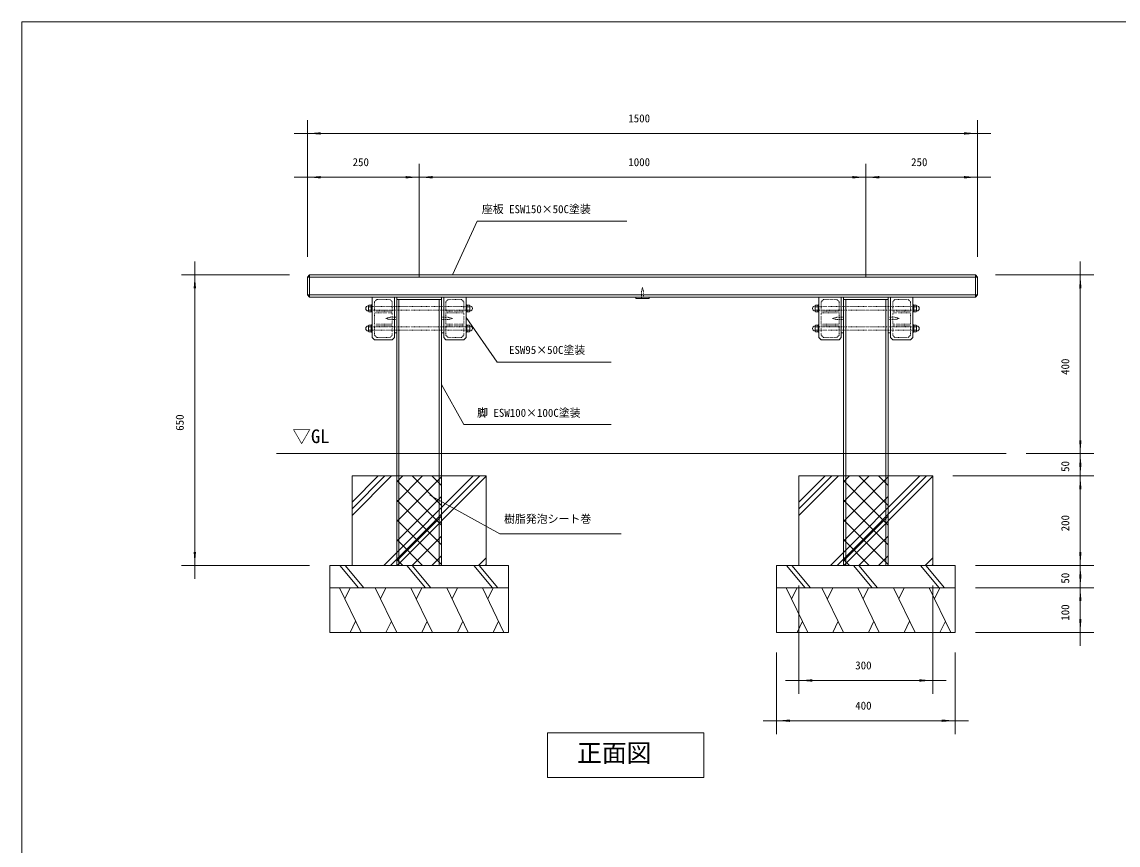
# Model space of a CAD drawing. Units: millimetres, scale not verified. Extents: x -2925 to 2925, y -2062 to 2062.
# Drawn here: x -2925 to -472, y 221 to 2062 of the extents above; entities that cross this region are included whole.
import ezdxf
from ezdxf.enums import TextEntityAlignment as Align

# ---------------------------------------------------------------- set-up
doc = ezdxf.new("R2010")
doc.units = ezdxf.units.MM
doc.header["$LTSCALE"] = 10
doc.linetypes.add('USER5', pattern=[0.208282, 0.069427, -0.138855])
doc.layers.add('0-1_IMPORTED', color=30, linetype='Continuous', lineweight=18)
doc.styles.add('ＭＳ ゴシック', font='')
doc.styles.get('ＭＳ ゴシック').set_extended_font_data('MS Gothic')

msp = doc.modelspace()

# ---------------------------------------------------------------- linework, layer by layer
at = {"layer": '0-1_IMPORTED', "color": 1}
for p, q in [((-2286, 1536.54), (-2286, 1843)), ((-786, 1536.54), (-786, 1843)), ((-2286, 1813), (-2316, 1813)), ((-786, 1813), (-2286, 1813)), ((-756, 1813), (-786, 1813)), ((-2286, 1536.54), (-2286, 1745)), ((-2036, 1491.54), (-2036, 1745)), ((-2036, 1491.54), (-2036, 1745)), ((-1036, 1491.54), (-1036, 1745)), ((-1036, 1491.54), (-1036, 1745)), ((-786, 1536.54), (-786, 1745)), ((-2316, 1715), (-2286, 1715)), ((-2286, 1715), (-2036, 1715)), ((-2066, 1715), (-2036, 1715)), ((-2036, 1715), (-2006, 1715)), ((-2036, 1715), (-1036, 1715)), ((-1066, 1715), (-1036, 1715)), ((-1036, 1715), (-1006, 1715)), ((-1036, 1715), (-786, 1715)), ((-786, 1715), (-756, 1715)), ((-2538, 1526.54), (-2538, 1496.54)), ((-556, 1496.54), (-556, 1526.54)), ((-2326, 1496.54), (-2568, 1496.54)), ((-2538, 1496.54), (-2538, 846.54)), ((-746, 1496.54), (-526, 1496.54)), ((-556, 1096.54), (-556, 1496.54)), ((-556, 1096.54), (-556, 1126.54)), ((-677, 1096.54), (-526, 1096.54)), ((-677, 1096.54), (-526, 1096.54)), ((-556, 1046.54), (-556, 1096.54)), ((-556, 1066.54), (-556, 1096.54)), ((-556, 1046.54), (-556, 1076.54)), ((-841, 1046.54), (-526, 1046.54)), ((-841, 1046.54), (-526, 1046.54)), ((-556, 846.54), (-556, 1046.54)), ((-556, 1016.54), (-556, 1046.54)), ((-2011.83, 1003.63), (-1855.35, 917.19)), ((-1855.35, 917.2), (-1584, 917.2)), ((-556, 846.54), (-556, 876.54)), ((-2281, 846.54), (-2568, 846.54)), ((-2538, 846.54), (-2538, 816.54)), ((-791, 846.54), (-526, 846.54)), ((-791, 846.54), (-526, 846.54)), ((-556, 796.54), (-556, 846.54)), ((-556, 816.54), (-556, 846.54)), ((-556, 796.54), (-556, 826.54)), ((-1186, 801.54), (-1186, 559)), ((-886, 801.54), (-886, 559)), ((-791, 796.54), (-526, 796.54)), ((-791, 796.54), (-526, 796.54)), ((-556, 696.54), (-556, 796.54)), ((-556, 766.54), (-556, 796.54)), ((-791, 696.54), (-526, 696.54)), ((-556, 666.54), (-556, 696.54)), ((-1236, 651.54), (-1236, 469)), ((-836, 651.54), (-836, 469)), ((-1216, 589), (-1186, 589)), ((-1186, 589), (-886, 589)), ((-886, 589), (-856, 589)), ((-1266, 499), (-1236, 499)), ((-1236, 499), (-836, 499)), ((-836, 499), (-806, 499))]:
    msp.add_line(p, q, dxfattribs=at)
at = {"layer": '0-1_IMPORTED'}
for p, q in [((-2286, 1491.54), (-2281, 1496.54)), ((-2286, 1451.54), (-2286, 1491.54)), ((-2286, 1491.54), (-786, 1491.54)), ((-2281, 1496.54), (-791, 1496.54)), ((-2281, 1446.54), (-2281, 1496.54)), ((-791, 1496.54), (-786, 1491.54)), ((-791, 1446.54), (-791, 1496.54)), ((-786, 1491.54), (-786, 1451.54)), ((-2281, 1446.54), (-2286, 1451.54)), ((-2286, 1451.54), (-786, 1451.54)), ((-786, 1451.54), (-791, 1446.54)), ((-791, 1446.54), (-2281, 1446.54)), ((-2149.75, 1427.29), (-2149.5, 1427.29)), ((-2149.5, 1427.29), (-2148.49, 1429.04)), ((-2149.5, 1427.29), (-2149.5, 1415.79)), ((-2149.5, 1425.28), (-2143, 1425.28)), ((-2148.49, 1429.04), (-2144.01, 1429.04)), ((-2143, 1427.29), (-2144.01, 1429.04)), ((-2143, 1427.29), (-2143, 1415.79)), ((-2081, 1442.54), (-2081, 846.54)), ((-1991, 1442.54), (-1991, 846.54)), ((-1929, 1427.29), (-1927.99, 1429.04)), ((-1929, 1427.29), (-1929, 1415.79)), ((-1922.5, 1425.28), (-1929, 1425.28)), ((-1923.51, 1429.04), (-1927.99, 1429.04)), ((-1922.5, 1427.29), (-1923.51, 1429.04)), ((-1922.25, 1427.29), (-1922.5, 1427.29)), ((-1922.5, 1427.29), (-1922.5, 1415.79)), ((-1149.75, 1427.29), (-1149.5, 1427.29)), ((-1149.5, 1427.29), (-1148.49, 1429.04)), ((-1149.5, 1427.29), (-1149.5, 1415.79)), ((-1149.5, 1425.28), (-1143, 1425.28)), ((-1148.49, 1429.04), (-1144.01, 1429.04)), ((-1143, 1427.29), (-1144.01, 1429.04)), ((-1143, 1427.29), (-1143, 1415.79)), ((-1081, 1442.54), (-1081, 846.54)), ((-991, 1442.54), (-991, 846.54)), ((-929, 1427.29), (-927.99, 1429.04)), ((-929, 1427.29), (-929, 1415.79)), ((-922.5, 1425.28), (-929, 1425.28)), ((-923.51, 1429.04), (-927.99, 1429.04)), ((-922.5, 1427.29), (-923.51, 1429.04)), ((-922.25, 1427.29), (-922.5, 1427.29)), ((-922.5, 1427.29), (-922.5, 1415.79)), ((-2149.75, 1415.79), (-2149.5, 1415.79)), ((-2149.5, 1417.8), (-2143, 1417.8)), ((-2149.5, 1415.79), (-2148.49, 1414.04)), ((-2148.49, 1414.04), (-2144.01, 1414.04)), ((-2143, 1415.79), (-2144.01, 1414.04)), ((-1922.5, 1417.8), (-1929, 1417.8)), ((-1929, 1415.79), (-1927.99, 1414.04)), ((-1923.51, 1414.04), (-1927.99, 1414.04)), ((-1922.5, 1415.79), (-1923.51, 1414.04)), ((-1922.25, 1415.79), (-1922.5, 1415.79)), ((-1149.75, 1415.79), (-1149.5, 1415.79)), ((-1149.5, 1417.8), (-1143, 1417.8)), ((-1149.5, 1415.79), (-1148.49, 1414.04)), ((-1148.49, 1414.04), (-1144.01, 1414.04)), ((-1143, 1415.79), (-1144.01, 1414.04)), ((-922.5, 1417.8), (-929, 1417.8)), ((-929, 1415.79), (-927.99, 1414.04)), ((-923.51, 1414.04), (-927.99, 1414.04)), ((-922.5, 1415.79), (-923.51, 1414.04)), ((-922.25, 1415.79), (-922.5, 1415.79)), ((-2149.75, 1382.29), (-2149.5, 1382.29)), ((-2149.5, 1382.29), (-2148.49, 1384.04)), ((-2149.5, 1370.79), (-2149.5, 1382.29)), ((-2149.5, 1380.28), (-2143, 1380.28)), ((-2148.49, 1384.04), (-2144.01, 1384.04)), ((-2143, 1382.29), (-2144.01, 1384.04)), ((-2143, 1370.79), (-2143, 1382.29)), ((-1929, 1382.29), (-1927.99, 1384.04)), ((-1929, 1370.79), (-1929, 1382.29)), ((-1922.5, 1380.28), (-1929, 1380.28)), ((-1923.51, 1384.04), (-1927.99, 1384.04)), ((-1922.5, 1382.29), (-1923.51, 1384.04)), ((-1922.25, 1382.29), (-1922.5, 1382.29)), ((-1922.5, 1370.79), (-1922.5, 1382.29)), ((-1149.75, 1382.29), (-1149.5, 1382.29)), ((-1149.5, 1382.29), (-1148.49, 1384.04)), ((-1149.5, 1370.79), (-1149.5, 1382.29)), ((-1149.5, 1380.28), (-1143, 1380.28)), ((-1148.49, 1384.04), (-1144.01, 1384.04)), ((-1143, 1382.29), (-1144.01, 1384.04)), ((-1143, 1370.79), (-1143, 1382.29)), ((-929, 1382.29), (-927.99, 1384.04)), ((-929, 1370.79), (-929, 1382.29)), ((-922.5, 1380.28), (-929, 1380.28)), ((-923.51, 1384.04), (-927.99, 1384.04)), ((-922.5, 1382.29), (-923.51, 1384.04)), ((-922.25, 1382.29), (-922.5, 1382.29)), ((-922.5, 1370.79), (-922.5, 1382.29)), ((-2149.75, 1370.79), (-2149.5, 1370.79)), ((-2149.5, 1372.8), (-2143, 1372.8)), ((-2149.5, 1370.79), (-2148.49, 1369.04)), ((-2148.49, 1369.04), (-2144.01, 1369.04)), ((-2143, 1370.79), (-2144.01, 1369.04)), ((-1922.5, 1372.8), (-1929, 1372.8)), ((-1929, 1370.79), (-1927.99, 1369.04)), ((-1923.51, 1369.04), (-1927.99, 1369.04)), ((-1922.5, 1370.79), (-1923.51, 1369.04)), ((-1922.25, 1370.79), (-1922.5, 1370.79)), ((-1149.75, 1370.79), (-1149.5, 1370.79)), ((-1149.5, 1372.8), (-1143, 1372.8)), ((-1149.5, 1370.79), (-1148.49, 1369.04)), ((-1148.49, 1369.04), (-1144.01, 1369.04)), ((-1143, 1370.79), (-1144.01, 1369.04)), ((-922.5, 1372.8), (-929, 1372.8)), ((-929, 1370.79), (-927.99, 1369.04)), ((-923.51, 1369.04), (-927.99, 1369.04)), ((-922.5, 1370.79), (-923.51, 1369.04)), ((-922.25, 1370.79), (-922.5, 1370.79)), ((-2354.88, 1096.54), (-722, 1096.54)), ((-2186, 958.14), (-2097.6, 1046.54)), ((-2186, 972.99), (-2112.45, 1046.54)), ((-2186, 987.84), (-2127.3, 1046.54)), ((-2115.17, 846.54), (-1915.17, 1046.54)), ((-2100.32, 846.54), (-1900.32, 1046.54)), ((-2086, 1033.19), (-2072.65, 1046.54)), ((-2086, 989), (-2028.46, 1046.54)), ((-2086, 944.8), (-1986, 1044.8)), ((-1986, 936.69), (-2086, 1036.69)), ((-2085.47, 846.54), (-1886, 1046.01)), ((-1986, 980.88), (-2051.66, 1046.54)), ((-1986, 1025.08), (-2007.47, 1046.54)), ((-1186, 958.14), (-1097.6, 1046.54)), ((-1186, 972.99), (-1112.45, 1046.54)), ((-1186, 987.84), (-1127.3, 1046.54)), ((-1115.17, 846.54), (-915.17, 1046.54)), ((-1100.32, 846.54), (-900.32, 1046.54)), ((-1086, 1033.19), (-1072.65, 1046.54)), ((-1086, 989), (-1028.46, 1046.54)), ((-1086, 944.8), (-986, 1044.8)), ((-986, 936.69), (-1086, 1036.69)), ((-1085.47, 846.54), (-886, 1046.01)), ((-986, 980.88), (-1051.66, 1046.54)), ((-986, 1025.08), (-1007.47, 1046.54)), ((-2086, 900.61), (-1986, 1000.61)), ((-1986, 892.49), (-2086, 992.49)), ((-1086, 900.61), (-986, 1000.61)), ((-986, 892.49), (-1086, 992.49)), ((-2086, 856.42), (-1986, 956.42)), ((-1986, 848.3), (-2086, 948.3)), ((-1086, 856.42), (-986, 956.42)), ((-986, 848.3), (-1086, 948.3)), ((-2051.68, 846.54), (-1986, 912.22)), ((-1051.68, 846.54), (-986, 912.22)), ((-2028.44, 846.54), (-2086, 904.11)), ((-1028.44, 846.54), (-1086, 904.11)), ((-2072.63, 846.54), (-2086, 859.91)), ((-2007.49, 846.54), (-1986, 868.03)), ((-1903.04, 846.54), (-1886, 863.58)), ((-1072.63, 846.54), (-1086, 859.91)), ((-1007.49, 846.54), (-986, 868.03)), ((-903.04, 846.54), (-886, 863.58)), ((-2213.5, 846.54), (-2171.74, 796.54)), ((-2201.69, 846.54), (-2159.93, 796.54)), ((-2063.5, 846.54), (-2021.74, 796.54)), ((-2051.69, 846.54), (-2009.93, 796.54)), ((-1913.5, 846.54), (-1871.74, 796.54)), ((-1901.69, 846.54), (-1859.93, 796.54)), ((-1888.19, 846.54), (-1886, 848.73)), ((-1213.5, 846.54), (-1171.74, 796.54)), ((-1201.69, 846.54), (-1159.93, 796.54)), ((-1063.5, 846.54), (-1021.74, 796.54)), ((-1051.69, 846.54), (-1009.93, 796.54)), ((-913.5, 846.54), (-871.74, 796.54)), ((-901.69, 846.54), (-859.93, 796.54)), ((-888.19, 846.54), (-886, 848.73)), ((-2166, 696.54), (-2214.25, 796.54)), ((-2202.18, 771.54), (-2190.12, 796.54)), ((-2086, 696.54), (-2134.25, 796.54)), ((-2122.18, 771.54), (-2110.12, 796.54)), ((-2006, 696.54), (-2054.25, 796.54)), ((-2042.18, 771.54), (-2030.12, 796.54)), ((-1926, 696.54), (-1974.25, 796.54)), ((-1962.18, 771.54), (-1950.12, 796.54)), ((-1846, 696.54), (-1894.25, 796.54)), ((-1882.18, 771.54), (-1870.12, 796.54)), ((-1166, 696.54), (-1214.25, 796.54)), ((-1202.18, 771.54), (-1190.12, 796.54)), ((-1086, 696.54), (-1134.25, 796.54)), ((-1122.18, 771.54), (-1110.12, 796.54)), ((-1006, 696.54), (-1054.25, 796.54)), ((-1042.18, 771.54), (-1030.12, 796.54)), ((-926, 696.54), (-974.25, 796.54)), ((-962.18, 771.54), (-950.12, 796.54)), ((-846, 696.54), (-894.25, 796.54)), ((-882.18, 771.54), (-870.12, 796.54)), ((-2178.06, 721.54), (-2190.12, 696.54)), ((-2098.06, 721.54), (-2110.12, 696.54)), ((-2018.06, 721.54), (-2030.12, 696.54)), ((-1938.06, 721.54), (-1950.12, 696.54)), ((-1858.06, 721.54), (-1870.12, 696.54)), ((-1178.06, 721.54), (-1190.12, 696.54)), ((-1098.06, 721.54), (-1110.12, 696.54)), ((-1018.06, 721.54), (-1030.12, 696.54)), ((-938.06, 721.54), (-950.12, 696.54)), ((-858.06, 721.54), (-870.12, 696.54))]:
    msp.add_line(p, q, dxfattribs=at)
for points in [[(-2925, 2062.5), (2925, 2062.5), (2925, -2062.5), (-2925, -2062.5)], [(-2141, 1429.54), (-2143, 1429.54), (-2143, 1413.54), (-2141, 1413.54)], [(-2141, 1446.54), (-2141, 1356.54), (-2136, 1351.54), (-2096, 1351.54), (-2091, 1356.54), (-2091, 1446.54)], [(-1981, 1366.54), (-1981, 1441.54), (-1981, 1446.54), (-1986, 1446.54), (-2086, 1446.54), (-2091, 1446.54), (-2091, 1441.54), (-2091, 1366.54), (-2086, 1366.54), (-2086, 1441.54), (-1986, 1441.54), (-1986, 1366.54)], [(-2086, 1446.54), (-1986, 1446.54), (-1986, 846.54), (-2086, 846.54)], [(-1931, 1446.54), (-1931, 1356.54), (-1936, 1351.54), (-1976, 1351.54), (-1981, 1356.54), (-1981, 1446.54)], [(-1931, 1429.54), (-1929, 1429.54), (-1929, 1413.54), (-1931, 1413.54)], [(-1551, 1446.54), (-1521, 1446.54), (-1521, 1443.54), (-1551, 1443.54)], [(-1141, 1429.54), (-1143, 1429.54), (-1143, 1413.54), (-1141, 1413.54)], [(-1141, 1446.54), (-1141, 1356.54), (-1136, 1351.54), (-1096, 1351.54), (-1091, 1356.54), (-1091, 1446.54)], [(-1091, 1366.54), (-1091, 1441.54), (-1091, 1446.54), (-1086, 1446.54), (-986, 1446.54), (-981, 1446.54), (-981, 1441.54), (-981, 1366.54), (-986, 1366.54), (-986, 1441.54), (-1086, 1441.54), (-1086, 1366.54)], [(-1086, 1446.54), (-986, 1446.54), (-986, 846.54), (-1086, 846.54)], [(-931, 1446.54), (-931, 1356.54), (-936, 1351.54), (-976, 1351.54), (-981, 1356.54), (-981, 1446.54)], [(-931, 1429.54), (-929, 1429.54), (-929, 1413.54), (-931, 1413.54)], [(-2141, 1368.54), (-2143, 1368.54), (-2143, 1384.54), (-2141, 1384.54)], [(-1931, 1368.54), (-1929, 1368.54), (-1929, 1384.54), (-1931, 1384.54)], [(-1141, 1368.54), (-1143, 1368.54), (-1143, 1384.54), (-1141, 1384.54)], [(-931, 1368.54), (-929, 1368.54), (-929, 1384.54), (-931, 1384.54)], [(-2186, 1046.54), (-1886, 1046.54), (-1886, 846.54), (-2186, 846.54)], [(-2086, 1046.54), (-1986, 1046.54), (-1986, 846.54), (-2086, 846.54)], [(-1186, 1046.54), (-886, 1046.54), (-886, 846.54), (-1186, 846.54)], [(-2236, 846.54), (-1836, 846.54), (-1836, 796.54), (-2236, 796.54)], [(-1236, 846.54), (-836, 846.54), (-836, 796.54), (-1236, 796.54)], [(-2236, 796.54), (-1836, 796.54), (-1836, 696.54), (-2236, 696.54)], [(-1236, 796.54), (-836, 796.54), (-836, 696.54), (-1236, 696.54)], [(-1748.7, 472), (-1398.7, 472), (-1398.7, 372), (-1748.7, 372)]]:
    msp.add_lwpolyline(points, close=True, dxfattribs=at)
at = {"layer": '0-1_IMPORTED', "color": 1}
for points in [[(-1961, 1496.54), (-1906, 1616.54), (-1571, 1616.54)], [(-1931, 1401.54), (-1861, 1301.54), (-1606, 1301.54)], [(-1986, 1251.54), (-1936, 1161.54), (-1606, 1161.54)]]:
    msp.add_lwpolyline(points, dxfattribs=at)
at = {"layer": '0-1_IMPORTED', "linetype": 'USER5'}
for points in [[(-1538.57, 1443.54), (-1533.43, 1443.54), (-1533.43, 1458.54), (-1536, 1467.99), (-1538.57, 1458.54)], [(-1931, 1425.54), (-2141, 1425.54), (-2141, 1417.54), (-1931, 1417.54)], [(-2136, 1436.54), (-2136, 1415.54), (-2096, 1415.54), (-2096, 1436.54), (-2101, 1441.54), (-2131, 1441.54)], [(-1976, 1436.54), (-1976, 1415.54), (-1936, 1415.54), (-1936, 1436.54), (-1941, 1441.54), (-1971, 1441.54)], [(-1141, 1425.54), (-931, 1425.54), (-931, 1417.54), (-1141, 1417.54)], [(-1096, 1436.54), (-1096, 1415.54), (-1136, 1415.54), (-1136, 1436.54), (-1131, 1441.54), (-1101, 1441.54)], [(-936, 1436.54), (-936, 1415.54), (-976, 1415.54), (-976, 1436.54), (-971, 1441.54), (-941, 1441.54)], [(-2136, 1411.54), (-2136, 1386.54), (-2096, 1386.54), (-2096, 1411.54)], [(-2086, 1401.61), (-2086, 1396.47), (-2101, 1396.47), (-2110.45, 1399.04), (-2101, 1401.61)], [(-1986, 1401.61), (-1986, 1396.47), (-1971, 1396.47), (-1961.55, 1399.04), (-1971, 1401.61)], [(-1976, 1411.54), (-1976, 1386.54), (-1936, 1386.54), (-1936, 1411.54)], [(-1096, 1411.54), (-1096, 1386.54), (-1136, 1386.54), (-1136, 1411.54)], [(-1086, 1401.61), (-1086, 1396.47), (-1101, 1396.47), (-1110.45, 1399.04), (-1101, 1401.61)], [(-986, 1401.61), (-986, 1396.47), (-971, 1396.47), (-961.55, 1399.04), (-971, 1401.61)], [(-936, 1411.54), (-936, 1386.54), (-976, 1386.54), (-976, 1411.54)], [(-1931, 1372.54), (-2141, 1372.54), (-2141, 1380.54), (-1931, 1380.54)], [(-2136, 1361.54), (-2136, 1382.54), (-2096, 1382.54), (-2096, 1361.54), (-2101, 1356.54), (-2131, 1356.54)], [(-1976, 1361.54), (-1976, 1382.54), (-1936, 1382.54), (-1936, 1361.54), (-1941, 1356.54), (-1971, 1356.54)], [(-1141, 1372.54), (-931, 1372.54), (-931, 1380.54), (-1141, 1380.54)], [(-1096, 1361.54), (-1096, 1382.54), (-1136, 1382.54), (-1136, 1361.54), (-1131, 1356.54), (-1101, 1356.54)], [(-936, 1361.54), (-936, 1382.54), (-976, 1382.54), (-976, 1361.54), (-971, 1356.54), (-941, 1356.54)]]:
    msp.add_lwpolyline(points, close=True, dxfattribs=at)
at = {"layer": '0-1_IMPORTED'}
for centre, start, end in [((-2149.75, 1421.54), 90, 270), ((-1922.25, 1421.54), 270, 90), ((-1149.75, 1421.54), 90, 270), ((-922.25, 1421.54), 270, 90), ((-2149.75, 1376.54), 90, 270), ((-1922.25, 1376.54), 270, 90), ((-1149.75, 1376.54), 90, 270), ((-922.25, 1376.54), 270, 90)]:
    msp.add_arc(centre, 5.75, start, end, dxfattribs=at)
at = {"layer": '0-1_IMPORTED', "color": 1}
for points in [[(-2286, 1813), (-2256, 1815.62), (-2256, 1810.38)], [(-786, 1813), (-816, 1810.38), (-816, 1815.62)], [(-2286, 1715), (-2256, 1717.62), (-2256, 1712.38)], [(-2036, 1715), (-2066, 1712.38), (-2066, 1717.62)], [(-2036, 1715), (-2006, 1717.62), (-2006, 1712.38)], [(-1036, 1715), (-1066, 1712.38), (-1066, 1717.62)], [(-1036, 1715), (-1006, 1717.62), (-1006, 1712.38)], [(-786, 1715), (-816, 1712.38), (-816, 1717.62)], [(-2538, 1496.54), (-2535.38, 1466.54), (-2540.62, 1466.54)], [(-556, 1496.54), (-553.38, 1466.54), (-558.62, 1466.54)], [(-556, 1096.54), (-558.62, 1126.54), (-553.38, 1126.54)], [(-556, 1096.54), (-553.38, 1066.54), (-558.62, 1066.54)], [(-556, 1046.54), (-558.62, 1076.54), (-553.38, 1076.54)], [(-556, 1046.54), (-553.38, 1016.54), (-558.62, 1016.54)], [(-2538, 846.54), (-2540.62, 876.54), (-2535.38, 876.54)], [(-556, 846.54), (-558.62, 876.54), (-553.38, 876.54)], [(-556, 846.54), (-553.38, 816.54), (-558.62, 816.54)], [(-556, 796.54), (-558.62, 826.54), (-553.38, 826.54)], [(-556, 796.54), (-553.38, 766.54), (-558.62, 766.54)], [(-556, 696.54), (-558.62, 726.54), (-553.38, 726.54)], [(-1186, 589), (-1156, 591.62), (-1156, 586.38)], [(-886, 589), (-916, 586.38), (-916, 591.62)], [(-1236, 499), (-1206, 501.62), (-1206, 496.38)], [(-836, 499), (-866, 496.38), (-866, 501.62)]]:
    msp.add_solid(points, dxfattribs=at)

# ---------------------------------------------------------------- texts
at = {"layer": '0-1_IMPORTED', "color": 7, "style": 'ＭＳ ゴシック'}
for s, height, p in [('1500', 17.91, (-1567.75, 1832.45)), ('250', 17.91, (-2184.81, 1734.45)), ('1000', 17.91, (-1567.75, 1734.45)), ('250', 17.91, (-934.81, 1734.45)), ('座板 ESW150×50C塗装', 17.91, (-1895.58, 1629.24)), ('ESW95×50C塗装', 17.91, (-1834.77, 1314.24)), ('脚 ESW100×100C塗装', 17.91, (-1906.2, 1173.52)), ('▽GL', 30.52, (-2319.72, 1111.01)), ('樹脂発泡シート巻', 17.91, (-1846.11, 936.14)), ('300', 17.91, (-1059.81, 608.45)), ('400', 17.91, (-1059.81, 518.45)), ('正面図', 40.7, (-1682.51, 394.3))]:
    msp.add_text(s, height=height, dxfattribs=at).set_placement(p, align=Align.BOTTOM_LEFT)
for s, p in [('400', (-575.44, 1272.73)), ('650', (-2557.45, 1147.73)), ('50', (-575.44, 1055.67)), ('200', (-575.44, 922.73)), ('50', (-575.44, 805.67)), ('100', (-575.44, 722.73))]:
    msp.add_text(s, height=17.91, rotation=90, dxfattribs=at).set_placement(p, align=Align.BOTTOM_LEFT)

doc.saveas('drawing.dxf')
